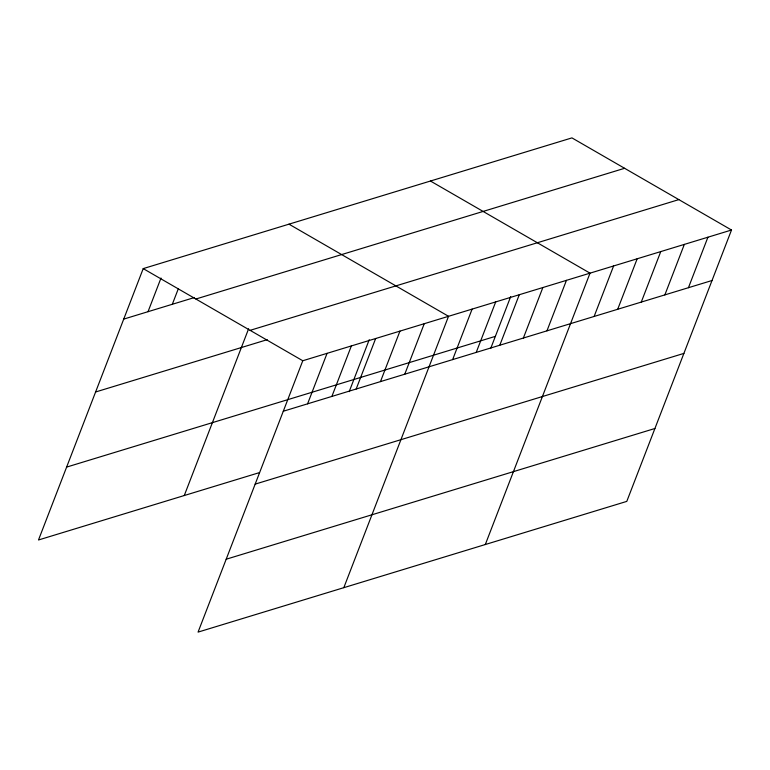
<?xml version="1.0" encoding="UTF-8"?>
<svg xmlns="http://www.w3.org/2000/svg" width="770" height="770" viewBox="0 0 770 770"><rect width="100%" height="100%" fill="white"/><g stroke="black" fill="none" stroke-linecap="round" stroke-linejoin="round"><path stroke-width="1.16" d="M731.5 230.018L302.774 360.745L198.063 632.112L626.79 501.385L731.5 230.018L571.937 137.888L143.21 268.614L38.5 539.982L259.5 472.588M148.023 311.696L161.007 278.037M172.316 304.285L178.38 288.577M184.271 495.534L248.614 328.771M307.586 403.827L327.067 353.343M331.88 396.425L351.361 345.932M349.185 391.651L369.215 339.743M356.173 389.014L375.654 338.521M380.467 381.602L399.948 331.119M404.76 374.201L424.241 323.708M343.824 587.664L448.535 316.297L288.981 224.166M452.635 359.6L472.116 309.107M476.216 352.41L495.697 301.917M490.673 348.512L510.693 296.604M499.797 345.22L519.278 294.727M523.379 338.03L542.86 287.537M546.96 330.84L566.441 280.347M485.312 544.525L590.022 273.158L430.459 181.027M594.122 316.46L613.603 265.968M617.694 309.271L637.175 258.778M641.275 302.081L660.756 251.588M664.856 294.891L684.337 244.398M688.438 287.701L707.919 237.208M123.729 319.098L194.406 297.547M195.869 299.02L624.595 168.293M250.115 330.34L678.842 199.613M95.605 391.988L267.2 339.666M66.624 467.092L495.36 336.365M283.293 411.238L712.019 280.511M255.159 484.128L683.895 353.401M226.188 559.222L654.914 428.495M143.21 268.614L302.774 360.745"/></g></svg>
